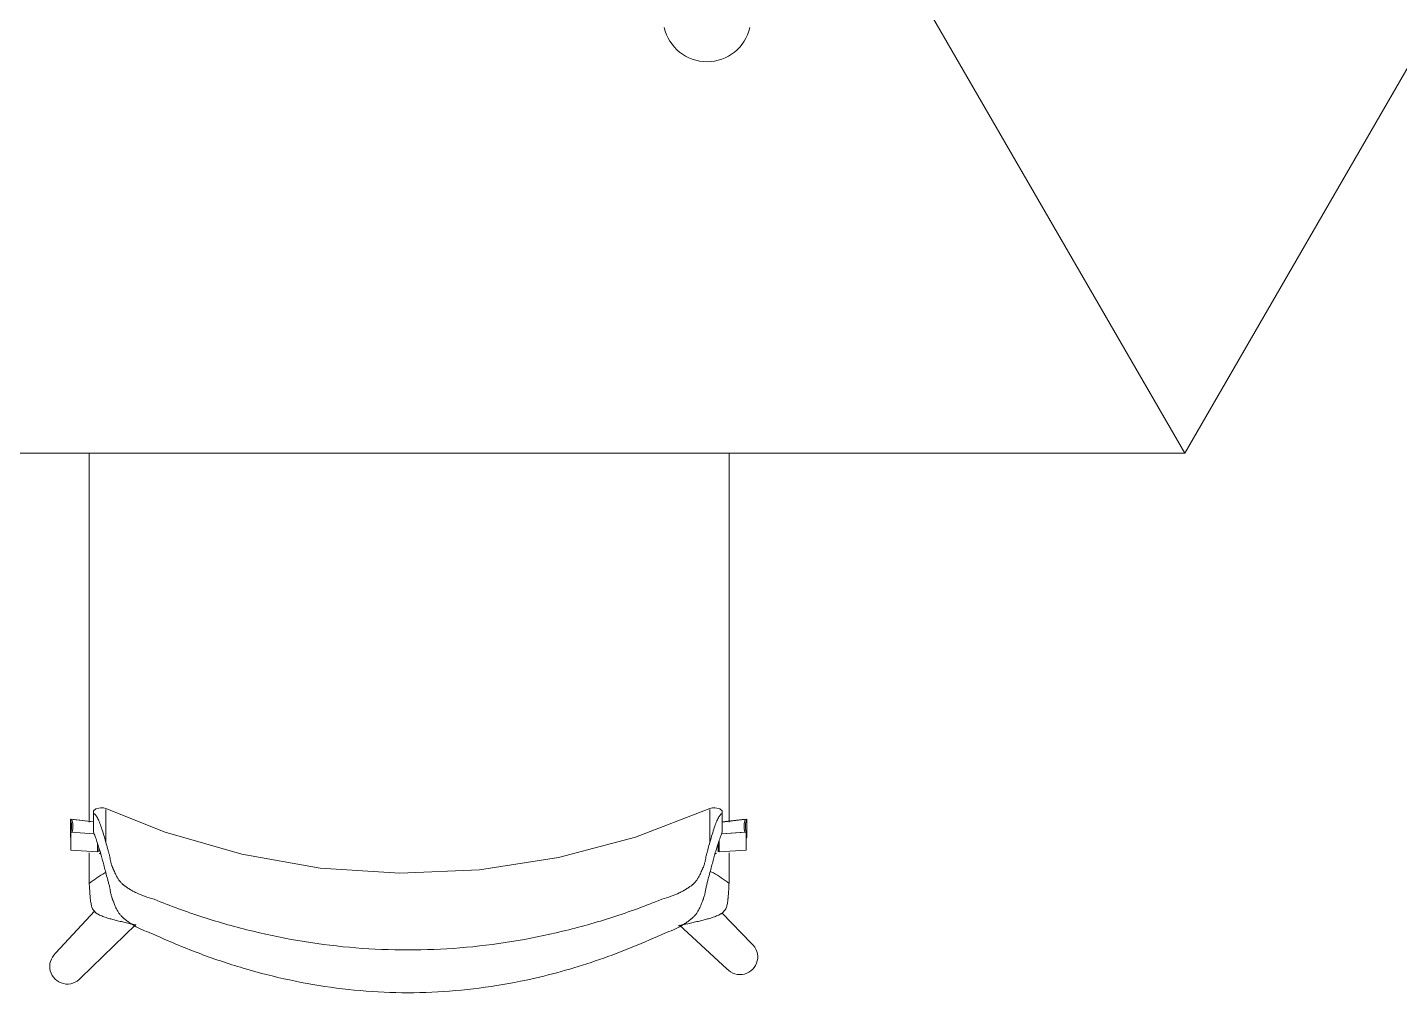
# Model space of a CAD drawing. Header units: millimetres. Extents: x 155927 to 326028, y -36033 to 97293.
# Drawn here: x 181858 to 182875, y 16605 to 17322 of the extents above; entities that cross this region are included whole.
import ezdxf

# ---------------------------------------------------------------- set-up
doc = ezdxf.new("R2010")
doc.units = ezdxf.units.MM
doc.header["$MEASUREMENT"] = 0
doc.layers.add('A-GENM', color=8, linetype='CONTINUOUS', lineweight=9)
doc.layers.add('I-FURN', color=8, linetype='CONTINUOUS', lineweight=9)

msp = doc.modelspace()

# ---------------------------------------------------------------- linework, layer by layer
at = {"layer": 'A-GENM'}
msp.add_arc((182361.3, 17329.1), 32.5, 192.6804, 347.3196, dxfattribs=at)
at = {"layer": 'I-FURN'}
for p, q in [((182715.4, 17006.1), (183290.3, 18002)), ((182715.4, 17006.1), (182313, 17702.9)), ((182313, 17702.9), (182715.4, 17006.1)), ((181565.4, 17006.1), (182715.4, 17006.1)), ((181908.3, 16742.3), (181906.6, 16741)), ((181910.5, 16743), (181908.3, 16742.3)), ((181912, 16743.2), (181910.5, 16743)), ((181913.9, 16743.1), (181912, 16743.2)), ((181915.7, 16742.6), (181913.9, 16743.1)), ((181959.6, 16725.1), (181915.7, 16742.6)), ((182363.4, 16742.6), (182308.3, 16721.3)), ((182363.4, 16742.6), (182365.3, 16743.1)), ((182365.3, 16743.1), (182367.1, 16743.2)), ((182367.1, 16743.2), (182368.6, 16743)), ((182368.6, 16743), (182370.8, 16742.3)), ((182370.8, 16742.3), (182372.6, 16741)), ((181906.6, 16732.7), (181889.4, 16734.8)), ((181889.4, 16734.8), (181889.4, 16721.5)), ((181906.6, 16732.8), (181890.3, 16734.8)), ((181906.6, 16725.3), (181906.6, 16739)), ((182372.6, 16725.3), (182372.6, 16739)), ((182389.7, 16734.8), (182372.6, 16732.7)), ((182390.7, 16734.8), (182372.6, 16732.6)), ((182390.7, 16721.4), (182390.7, 16734.8)), ((181889.7, 16725.1), (181907.1, 16723.9)), ((181889.7, 16711.7), (181889.7, 16725.1)), ((182016.4, 16708.7), (181959.6, 16725.1)), ((182308.3, 16721.3), (182251.2, 16706.2)), ((182372, 16723.9), (182389.4, 16725.1)), ((182372, 16723.8), (182390.4, 16725.1)), ((182390.4, 16725.1), (182390.4, 16711.7)), ((181909.6, 16710.4), (181889.7, 16711.7)), ((181909.6, 16716.3), (181909.6, 16710.4)), ((181910.6, 16713.4), (181910.6, 16710.4)), ((182369.5, 16710.4), (182369.5, 16716.3)), ((182370.4, 16710.4), (182370.4, 16719.2)), ((182390.4, 16711.7), (182370.4, 16710.4)), ((182074.6, 16698.5), (182016.4, 16708.7)), ((182251.2, 16706.2), (182192.7, 16697.2)), ((182133.7, 16694.7), (182074.6, 16698.5)), ((182192.7, 16697.2), (182133.7, 16694.7)), ((181907.4, 16666.8), (181878.4, 16635.3)), ((182394.3, 16642.5), (182372.2, 16665.2)), ((181897.1, 16617), (181937.8, 16656.5)), ((182341, 16656), (182376.1, 16623.7))]:
    msp.add_line(p, q, dxfattribs=at)
for centre, start, end in [((182385.8, 16632.5), 221.9896, 49.6059), ((181887.2, 16625.5), 131.9662, 319.5824)]:
    msp.add_arc(centre, 13.1, start, end, dxfattribs=at)
for centre, start_param, end_param in [((181872.9, 16729.4), 6.026179, 6.605675), ((181873.8, 16729.4), 6.026179, 6.605675), ((182406.2, 16729.4), 2.819103, 3.398599), ((182407.2, 16729.4), 2.819103, 3.398599), ((181872.9, 16716.1), 0.238848, 0.322489), ((182407.2, 16716), 2.819103, 2.902745)]:
    msp.add_ellipse(centre, major_axis=(17.4, 0), ratio=0.978487, start_param=start_param, end_param=end_param, dxfattribs=at)
for points, knots in [([(181903.2, 16732.4), (181903.2, 16733.1), (181903.2, 16736.4), (181903.2, 16742.3), (181903.2, 16750.1), (181903.2, 16757.8), (181903.2, 16767.9), (181903.2, 16780.3), (181903.2, 16792.5), (181903.2, 16802.4), (181903.2, 16810), (181903.2, 16817.6), (181903.2, 16827.6), (181903.2, 16840.1), (181903.2, 16855), (181903.2, 16870.1), (181903.2, 16885.3), (181903.2, 16900.2), (181903.2, 16912.7), (181903.2, 16922.8), (181903.2, 16930.5), (181903.2, 16938.1), (181903.2, 16948.1), (181903.2, 16960.6), (181903.2, 16973.1), (181903.2, 16983.1), (181903.2, 16990.8), (181903.2, 16998.4), (181903.2, 17003.5), (181903.2, 17006.2), (181903.2, 17006.4)], [-0.8977274, -0.8977274, -0.8977274, -0.8977274, -0.8928571, -0.875, -0.8571429, -0.8392857, -0.8214286, -0.7857143, -0.75, -0.7321429, -0.7142857, -0.6964286, -0.6785714, -0.6428571, -0.6071429, -0.5714286, -0.5357143, -0.5, -0.4642857, -0.4464286, -0.4285714, -0.4107143, -0.3928571, -0.3571429, -0.3214286, -0.3035714, -0.2857143, -0.2678571, -0.25, -0.2488464, -0.2488464, -0.2488464, -0.2488464]), ([(182377.8, 17006.4), (182377.8, 17006.3), (182377.8, 17001.2), (182377.8, 16990.9), (182377.8, 16975.6), (182377.8, 16960.5), (182377.8, 16947.9), (182377.8, 16937.8), (182377.8, 16930.1), (182377.8, 16922.5), (182377.8, 16912.5), (182377.8, 16900.1), (182377.8, 16887.8), (182377.8, 16877.8), (182377.8, 16870.2), (182377.8, 16862.7), (182377.8, 16852.7), (182377.8, 16840.2), (182377.8, 16827.8), (182377.8, 16817.7), (182377.8, 16810), (182377.8, 16802.3), (182377.8, 16792.3), (182377.8, 16779.8), (182377.8, 16764.7), (182377.8, 16749.3), (182377.8, 16738.5), (182377.8, 16733), (182377.8, 16732.5)], [-0.7507659, -0.7507659, -0.7507659, -0.7507659, -0.75, -0.7142857, -0.6785714, -0.6428571, -0.6071429, -0.5892857, -0.5714286, -0.5535714, -0.5357143, -0.5, -0.4642857, -0.4464286, -0.4285714, -0.4107143, -0.3928571, -0.3571429, -0.3214286, -0.3035714, -0.2857143, -0.2678571, -0.25, -0.2142857, -0.1785714, -0.1428571, -0.1071429, -0.103964, -0.103964, -0.103964, -0.103964]), ([(181915.7, 16717.7), (181915.7, 16720.7), (181915.7, 16726), (181915.7, 16732.4), (181915.7, 16737.2), (181915.7, 16739.8), (181915.7, 16741.3), (181915.7, 16741.7), (181915.7, 16742)], [0, 0, 0, 0, 0.1111111, 0.2222222, 0.3333333, 0.4444444, 0.5, 0.5555556, 0.5555556, 0.5555556, 0.5555556]), ([(182363.4, 16742), (182363.4, 16741.7), (182363.4, 16741), (182363.4, 16739.1), (182363.4, 16735.2), (182363.4, 16727.9), (182363.4, 16721.4), (182363.4, 16717.7)], [0.4444444, 0.4444444, 0.4444444, 0.4444444, 0.5138889, 0.5833333, 0.7222222, 0.8611111, 1, 1, 1, 1]), ([(181906.6, 16739.3), (181906.6, 16739.7), (181906.6, 16740.5), (181906.6, 16741.1), (181906.6, 16741), (181906.6, 16740.3), (181906.6, 16739.5), (181906.6, 16739)], [0.4171888, 0.4171888, 0.4171888, 0.4171888, 0.5, 0.625, 0.75, 0.875, 1, 1, 1, 1]), ([(182372.6, 16739), (182372.6, 16739.5), (182372.6, 16740.3), (182372.6, 16741), (182372.6, 16741.1), (182372.6, 16740.5), (182372.6, 16739.7), (182372.6, 16739.3)], [0, 0, 0, 0, 0.125, 0.25, 0.375, 0.5, 0.5837817, 0.5837817, 0.5837817, 0.5837817]), ([(181951.4, 16649.2), (181948.9, 16650.1), (181944.2, 16652), (181939.1, 16654.4), (181935.4, 16656.5), (181933, 16658.1), (181931.1, 16659.4), (181929.9, 16660.4), (181929.2, 16660.9), (181928.8, 16661.3), (181928.3, 16661.8), (181927.7, 16662.3), (181926.8, 16663.3), (181925.6, 16664.7), (181924.5, 16666.4), (181923.5, 16668.2), (181922.8, 16669.8), (181922.1, 16671.5), (181921.6, 16672.8), (181921.2, 16673.7), (181921, 16674.3), (181920.9, 16674.6), (181920.7, 16675), (181920.5, 16675.5), (181920.2, 16676.3), (181919.8, 16677.5), (181919.5, 16678.9), (181919.1, 16680.6), (181918.9, 16682.3), (181918.5, 16684), (181918.3, 16685.3), (181917.9, 16686.6), (181917.5, 16688.3), (181916.7, 16691.2), (181915.6, 16695.2), (181914.4, 16699.7), (181913.3, 16704), (181912.2, 16708.1), (181911.1, 16711.8), (181910, 16715.2), (181909.3, 16717.3), (181909, 16718.2)], [0, 0, 0, 0, 0.035714, 0.071429, 0.089286, 0.107143, 0.125, 0.133929, 0.138393, 0.142857, 0.147321, 0.151786, 0.160714, 0.178571, 0.196429, 0.214286, 0.232143, 0.25, 0.267857, 0.276786, 0.28125, 0.285714, 0.290179, 0.294643, 0.303571, 0.321429, 0.339286, 0.357143, 0.392857, 0.410714, 0.428571, 0.446429, 0.464286, 0.5, 0.571429, 0.642857, 0.714286, 0.785714, 0.857143, 0.928571, 1, 1, 1, 1]), ([(181915.7, 16717.7), (181916.1, 16716.1), (181916.8, 16713.7), (181917.5, 16710.9), (181918, 16709.4), (181918.3, 16708.2), (181918.6, 16707), (181918.8, 16705.5), (181919.1, 16704.1), (181919.4, 16702.6), (181919.7, 16701.4), (181920, 16700.4), (181920.4, 16699.6), (181920.6, 16699.1), (181920.7, 16698.8), (181920.9, 16698.4), (181921.1, 16698), (181921.5, 16697.1), (181922, 16695.8), (181922.7, 16694.2), (181923.6, 16692.5), (181924.5, 16690.8), (181925.7, 16689.1), (181926.9, 16687.7), (181927.9, 16686.7), (181928.5, 16686.2), (181928.9, 16685.8), (181929.4, 16685.4), (181930.1, 16684.9), (181931.3, 16684.1), (181933.2, 16682.8), (181935.6, 16681.4), (181939.2, 16679.6), (181944.3, 16677.5), (181948.9, 16676), (181951.4, 16675.3)], [0, 0, 0, 0, 0.125, 0.1875, 0.21875, 0.25, 0.28125, 0.3125, 0.375, 0.40625, 0.4375, 0.46875, 0.484375, 0.492188, 0.5, 0.507812, 0.515625, 0.53125, 0.5625, 0.59375, 0.625, 0.65625, 0.6875, 0.71875, 0.734375, 0.742188, 0.75, 0.757812, 0.765625, 0.78125, 0.8125, 0.84375, 0.875, 0.9375, 1, 1, 1, 1]), ([(182370.1, 16718.2), (182369.4, 16716.3), (182368.4, 16713.1), (182366.9, 16708.1), (182365.8, 16704), (182364.7, 16699.7), (182363.5, 16695.2), (182362.4, 16691.2), (182361.5, 16687.9), (182361, 16685.7), (182360.6, 16684), (182360.3, 16682.3), (182360, 16680.6), (182359.6, 16678.9), (182359.3, 16677.5), (182358.9, 16676.3), (182358.6, 16675.5), (182358.4, 16675), (182358.2, 16674.6), (182358.1, 16674.3), (182357.9, 16673.7), (182357.5, 16672.8), (182357, 16671.5), (182356.3, 16669.8), (182355.6, 16668.2), (182354.6, 16666.4), (182353.5, 16664.7), (182352.4, 16663.3), (182351.4, 16662.3), (182350.8, 16661.8), (182350.4, 16661.3), (182349.9, 16660.9), (182349.2, 16660.4), (182348, 16659.4), (182346.1, 16658.1), (182343.7, 16656.5), (182340.1, 16654.4), (182334.9, 16652), (182330.2, 16650.1), (182327.7, 16649.2)], [0, 0, 0, 0, 0.142857, 0.214286, 0.285714, 0.357143, 0.428571, 0.5, 0.535714, 0.571429, 0.589286, 0.607143, 0.642857, 0.660714, 0.678571, 0.696429, 0.705357, 0.709821, 0.714286, 0.71875, 0.723214, 0.732143, 0.75, 0.767857, 0.785714, 0.803571, 0.821429, 0.839286, 0.848214, 0.852679, 0.857143, 0.861607, 0.866071, 0.875, 0.892857, 0.910714, 0.928571, 0.964286, 1, 1, 1, 1]), ([(182327.7, 16675.3), (182330.2, 16676), (182334.8, 16677.5), (182339.9, 16679.6), (182343.5, 16681.4), (182345.9, 16682.8), (182347.8, 16684.1), (182349, 16684.9), (182349.7, 16685.4), (182350.2, 16685.8), (182350.6, 16686.2), (182351.2, 16686.7), (182352.2, 16687.7), (182353.4, 16689.1), (182354.6, 16690.8), (182355.5, 16692.5), (182356.4, 16694.2), (182357.1, 16695.8), (182357.6, 16697.1), (182358, 16698), (182358.2, 16698.4), (182358.4, 16698.8), (182358.6, 16699.1), (182358.8, 16699.6), (182359.1, 16700.4), (182359.4, 16701.4), (182359.7, 16702.6), (182360, 16704.1), (182360.3, 16705.5), (182360.5, 16707), (182360.8, 16708.2), (182361.2, 16709.4), (182361.6, 16710.9), (182362.3, 16713.7), (182363, 16716.1), (182363.4, 16717.7)], [0, 0, 0, 0, 0.0625, 0.125, 0.15625, 0.1875, 0.21875, 0.234375, 0.242188, 0.25, 0.257812, 0.265625, 0.28125, 0.3125, 0.34375, 0.375, 0.40625, 0.4375, 0.46875, 0.484375, 0.492188, 0.5, 0.507812, 0.515625, 0.53125, 0.5625, 0.59375, 0.625, 0.6875, 0.71875, 0.75, 0.78125, 0.8125, 0.875, 1, 1, 1, 1]), ([(181916, 16695.3), (181915.7, 16695.2), (181913.3, 16694), (181909.1, 16691.4), (181905.3, 16688.6), (181903.4, 16687)], [0.93933321, 0.93933321, 0.93933321, 0.93933321, 0.94444444, 0.97222222, 1, 1, 1, 1]), ([(182377.6, 16687), (182375.8, 16688.6), (182371.9, 16691.4), (182367.2, 16694.3), (182364.4, 16695.6), (182363.6, 16696)], [0, 0, 0, 0, 0.02777778, 0.05555556, 0.06696683, 0.06696683, 0.06696683, 0.06696683]), ([(181937.4, 16656.4), (181935.1, 16656.9), (181931.3, 16657.7), (181926.9, 16658.8), (181924.4, 16659.4), (181922.6, 16659.8), (181920.9, 16660.3), (181919.4, 16660.7), (181917.8, 16661.1), (181916, 16661.7), (181914.3, 16662.3), (181912.6, 16662.9), (181911.3, 16663.5), (181910.3, 16664), (181909.6, 16664.4), (181908.9, 16664.8), (181908, 16665.5), (181907.1, 16666.4), (181906.2, 16667.6), (181905.5, 16668.8), (181905.1, 16670), (181904.8, 16671.4), (181904.6, 16672.6), (181904.4, 16673.4), (181904.4, 16674), (181904.3, 16674.3), (181904.3, 16674.7), (181904.2, 16675.3), (181904.1, 16676.1), (181904, 16677.4), (181903.9, 16678.6), (181903.8, 16679.6), (181903.8, 16680.4), (181903.7, 16681.2), (181903.7, 16682.3), (181903.5, 16684.3), (181903.4, 16685.9), (181903.4, 16687)], [0, 0, 0, 0, 0.125, 0.1875, 0.21875, 0.25, 0.28125, 0.3125, 0.34375, 0.375, 0.40625, 0.4375, 0.46875, 0.484375, 0.5, 0.515625, 0.53125, 0.5625, 0.59375, 0.625, 0.65625, 0.6875, 0.71875, 0.734375, 0.742188, 0.75, 0.757812, 0.765625, 0.78125, 0.8125, 0.84375, 0.859375, 0.875, 0.890625, 0.90625, 0.9375, 1, 1, 1, 1]), ([(182377.6, 16687), (182377.6, 16685.9), (182377.5, 16684.3), (182377.4, 16682.3), (182377.3, 16681.2), (182377.2, 16680.4), (182377.2, 16679.6), (182377.1, 16678.6), (182377, 16677.4), (182376.9, 16676.1), (182376.8, 16675.3), (182376.7, 16674.7), (182376.7, 16674.3), (182376.7, 16674), (182376.6, 16673.4), (182376.5, 16672.6), (182376.2, 16671.4), (182375.9, 16670), (182375.5, 16668.8), (182374.8, 16667.6), (182373.9, 16666.4), (182373, 16665.5), (182372.1, 16664.8), (182371.4, 16664.4), (182370.7, 16664), (182369.8, 16663.5), (182368.4, 16662.9), (182366.8, 16662.3), (182365, 16661.7), (182363.2, 16661.1), (182361.6, 16660.7), (182360.1, 16660.3), (182358.4, 16659.8), (182356.6, 16659.4), (182354.1, 16658.8), (182349.7, 16657.7), (182345.9, 16656.9), (182343.6, 16656.4)], [0, 0, 0, 0, 0.0625, 0.09375, 0.109375, 0.125, 0.140625, 0.15625, 0.1875, 0.21875, 0.234375, 0.242188, 0.25, 0.257812, 0.265625, 0.28125, 0.3125, 0.34375, 0.375, 0.40625, 0.4375, 0.46875, 0.484375, 0.5, 0.515625, 0.53125, 0.5625, 0.59375, 0.625, 0.65625, 0.6875, 0.71875, 0.75, 0.78125, 0.8125, 0.875, 1, 1, 1, 1]), ([(181951.4, 16675.3), (181963.4, 16670.4), (181987.5, 16661.6), (182037.1, 16647.6), (182100.8, 16637.2), (182178.3, 16637.2), (182242, 16647.6), (182291.6, 16661.6), (182315.8, 16670.4), (182327.7, 16675.3)], [-1, -1, -1, -1, -0.9, -0.8, -0.6, -0.4, -0.2, -0.1, 0, 0, 0, 0]), ([(182327.7, 16649.2), (182311.6, 16641.8), (182278.8, 16628.6), (182221.9, 16612.8), (182157.3, 16604.3), (182086.4, 16607.5), (182028.6, 16620), (181983.9, 16635.1), (181962.1, 16644.3), (181951.4, 16649.2)], [-1, -1, -1, -1, -0.863636, -0.727273, -0.545455, -0.363636, -0.181818, -0.090909, 0, 0, 0, 0])]:
    msp.add_open_spline(points, degree=3, knots=knots, dxfattribs=at)
for points in [[(181906.6, 16739), (181907, 16738.8), (181907.9, 16738.1), (181909.4, 16735.9), (181910.9, 16732.7), (181912.4, 16728.5), (181914, 16723.5), (181915.1, 16719.7), (181915.7, 16717.7)], [(182363.4, 16717.7), (182364, 16719.7), (182365.1, 16723.5), (182366.7, 16728.5), (182368.2, 16732.7), (182369.7, 16735.9), (182371.2, 16738.1), (182372.1, 16738.8), (182372.6, 16739)], [(181909, 16718.2), (181908.6, 16719.5), (181907.8, 16722), (181906.9, 16724.3), (181906.6, 16725.3)], [(182372.6, 16725.3), (182372.2, 16724.3), (182371.4, 16722), (182370.5, 16719.5), (182370.1, 16718.2)], [(181903.2, 16690.9), (181903.2, 16697), (181903.2, 16703.3), (181903.2, 16709.8)], [(181910.7, 16709.6), (181911.1, 16709.3), (181911.5, 16709.1), (181911.9, 16708.8)], [(182367.2, 16708.8), (182367.6, 16709.1), (182368, 16709.3), (182368.4, 16709.6)], [(182377.8, 16709.8), (182377.8, 16703.3), (182377.8, 16697), (182377.8, 16690.9)], [(181903.4, 16687), (181903.3, 16687.6), (181903.3, 16688.9), (181903.2, 16690.2), (181903.2, 16690.9)], [(182377.8, 16690.9), (182377.8, 16690.2), (182377.7, 16688.9), (182377.7, 16687.6), (182377.6, 16687)], [(182339.9, 16655.7), (182341.2, 16656), (182342.4, 16656.2), (182343.6, 16656.4)], [(182343.6, 16656.4), (182342.4, 16656.2), (182341.2, 16656), (182340, 16655.7)]]:
    msp.add_open_spline(points, degree=3, dxfattribs=at)

doc.saveas('drawing.dxf')
